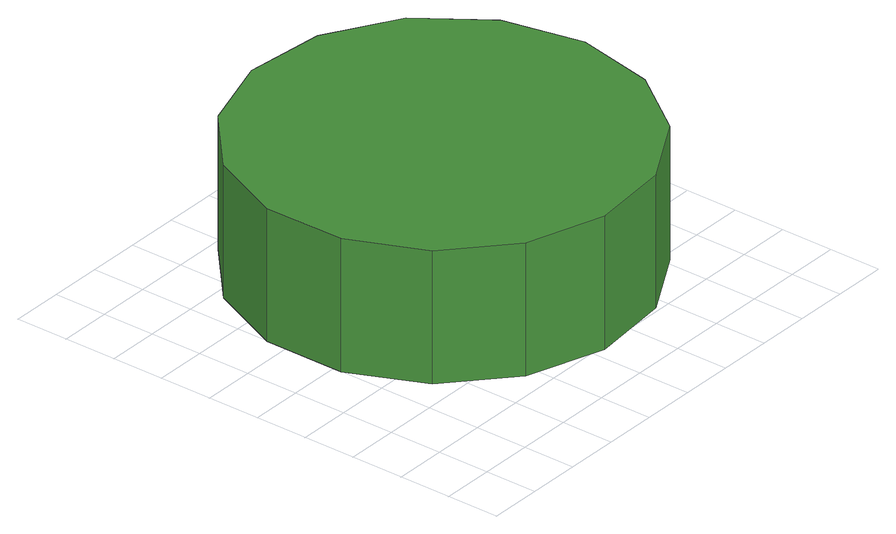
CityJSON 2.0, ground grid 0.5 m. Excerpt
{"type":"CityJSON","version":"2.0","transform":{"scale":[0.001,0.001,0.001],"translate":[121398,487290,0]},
"CityObjects":{
"tree1":{"type":"SolitaryVegetationObject","attributes":{"function":"something"},"geometry":[{"type":"MultiSurface","lod":"1","boundaries":[[[0,1,2,3,4,5,6,7,8,9,10,11,12,13,14]],[[15,16,17,18,19,20,21,22,23,24,25,26,27,28,29]],[[0,29,28,1]],[[1,28,27,2]],[[2,27,26,3]],[[3,26,25,4]],[[4,25,24,5]],[[5,24,23,6]],[[6,23,22,7]],[[7,22,21,8]],[[8,21,20,9]],[[9,20,19,10]],[[10,19,18,11]],[[11,18,17,12]],[[12,17,16,13]],[[13,16,15,14]],[[14,15,29,0]]]}]}
},
"vertices":[
[4175,2307,2021],[4014,3063,2021],[3560,3688,2021],[2891,4075,2021],[2122,4155,2021],[1388,3917,2021],[813,3400,2021],[499,2694,2021],[499,1921,2021],[813,1215,2021],[1388,698,2021],[2122,460,2021],[2891,540,2021],[3560,927,2021],[4014,1552,2021],[4014,1552,751],[3560,927,751],[2891,540,751],[2122,460,751],[1388,698,751],[813,1215,751],[499,1921,751],[499,2694,751],[813,3400,751],[1388,3917,751],[2122,4155,751],[2891,4075,751],[3560,3688,751],[4014,3063,751],[4175,2307,751]
]}
